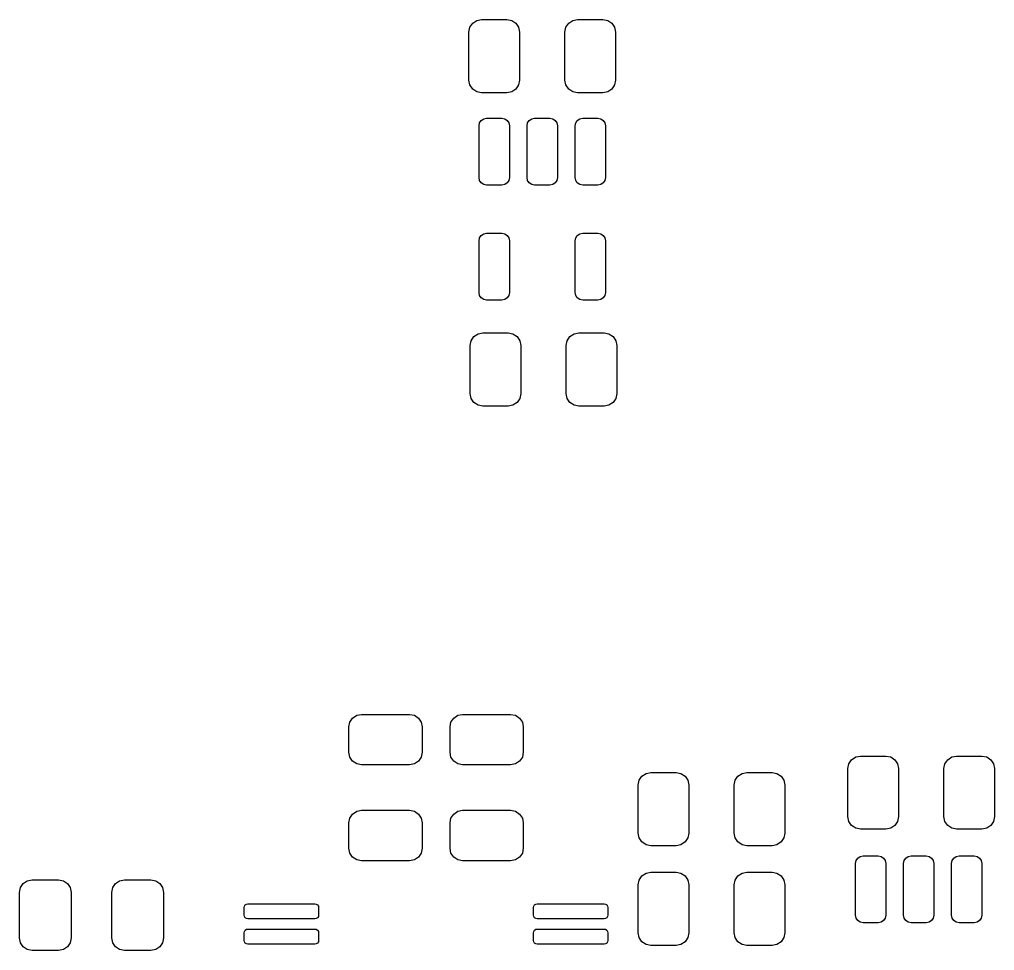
# Model space of a CAD drawing. Header units: millimetres. Extents: x 54.6 to 105.2, y -100.1 to -59.4.
# Drawn here: x 57.05 to 76.35, y -78.52 to -60.09 of the extents above; entities that cross this region are included whole.
import ezdxf

# ---------------------------------------------------------------- set-up
doc = ezdxf.new("R2010")
doc.units = ezdxf.units.MM
doc.layers.add('BLACK', color=250, linetype='CONTINUOUS')

msp = doc.modelspace()

# ---------------------------------------------------------------- linework, layer by layer
at = {"layer": 'BLACK', "linetype": 'CONTINUOUS'}
for p, q in [((65.96903, -60.249329), (66.023223, -60.168223)), ((66.023223, -60.168223), (66.104329, -60.11403)), ((66.104329, -60.11403), (66.2, -60.095)), ((66.2, -60.095), (66.7, -60.095)), ((66.7, -60.095), (66.795671, -60.11403)), ((66.795671, -60.11403), (66.876777, -60.168223)), ((66.876777, -60.168223), (66.93097, -60.249329)), ((67.86903, -60.249329), (67.923223, -60.168223)), ((67.923223, -60.168223), (68.004329, -60.11403)), ((68.004329, -60.11403), (68.1, -60.095)), ((68.1, -60.095), (68.6, -60.095)), ((68.6, -60.095), (68.695671, -60.11403)), ((68.695671, -60.11403), (68.776777, -60.168223)), ((68.776777, -60.168223), (68.83097, -60.249329)), ((65.95, -60.345), (65.96903, -60.249329)), ((65.95, -61.295), (65.95, -60.345)), ((66.93097, -60.249329), (66.95, -60.345)), ((66.95, -60.345), (66.95, -61.295)), ((67.85, -60.345), (67.86903, -60.249329)), ((67.85, -61.295), (67.85, -60.345)), ((68.83097, -60.249329), (68.85, -60.345)), ((68.85, -60.345), (68.85, -61.295)), ((65.96903, -61.390671), (65.95, -61.295)), ((66.95, -61.295), (66.93097, -61.390671)), ((67.86903, -61.390671), (67.85, -61.295)), ((68.85, -61.295), (68.83097, -61.390671)), ((66.023223, -61.471777), (65.96903, -61.390671)), ((66.104329, -61.52597), (66.023223, -61.471777)), ((66.2, -61.545), (66.104329, -61.52597)), ((66.7, -61.545), (66.2, -61.545)), ((66.795671, -61.52597), (66.7, -61.545)), ((66.876777, -61.471777), (66.795671, -61.52597)), ((66.93097, -61.390671), (66.876777, -61.471777)), ((67.923223, -61.471777), (67.86903, -61.390671)), ((68.004329, -61.52597), (67.923223, -61.471777)), ((68.1, -61.545), (68.004329, -61.52597)), ((68.6, -61.545), (68.1, -61.545)), ((68.695671, -61.52597), (68.6, -61.545)), ((68.776777, -61.471777), (68.695671, -61.52597)), ((68.83097, -61.390671), (68.776777, -61.471777)), ((66.161418, -62.142597), (66.193934, -62.093934)), ((66.193934, -62.093934), (66.242597, -62.061418)), ((66.242597, -62.061418), (66.3, -62.05)), ((66.3, -62.05), (66.6, -62.05)), ((66.6, -62.05), (66.657403, -62.061418)), ((66.657403, -62.061418), (66.706066, -62.093934)), ((66.706066, -62.093934), (66.738582, -62.142597)), ((67.111418, -62.142597), (67.143934, -62.093934)), ((67.143934, -62.093934), (67.192597, -62.061418)), ((67.192597, -62.061418), (67.25, -62.05)), ((67.25, -62.05), (67.55, -62.05)), ((67.55, -62.05), (67.607403, -62.061418)), ((67.607403, -62.061418), (67.656066, -62.093934)), ((67.656066, -62.093934), (67.688582, -62.142597)), ((68.061418, -62.142597), (68.093934, -62.093934)), ((68.093934, -62.093934), (68.142597, -62.061418)), ((68.142597, -62.061418), (68.2, -62.05)), ((68.2, -62.05), (68.5, -62.05)), ((68.5, -62.05), (68.557403, -62.061418)), ((68.557403, -62.061418), (68.606066, -62.093934)), ((68.606066, -62.093934), (68.638582, -62.142597)), ((66.15, -62.2), (66.161418, -62.142597)), ((66.15, -63.225), (66.15, -62.2)), ((66.738582, -62.142597), (66.75, -62.2)), ((66.75, -62.2), (66.75, -63.225)), ((67.1, -62.2), (67.111418, -62.142597)), ((67.1, -63.225), (67.1, -62.2)), ((67.688582, -62.142597), (67.7, -62.2)), ((67.7, -62.2), (67.7, -63.225)), ((68.05, -62.2), (68.061418, -62.142597)), ((68.05, -63.225), (68.05, -62.2)), ((68.638582, -62.142597), (68.65, -62.2)), ((68.65, -62.2), (68.65, -63.225)), ((66.161418, -63.282403), (66.15, -63.225)), ((66.193934, -63.331066), (66.161418, -63.282403)), ((66.738582, -63.282403), (66.706066, -63.331066)), ((66.75, -63.225), (66.738582, -63.282403)), ((67.111418, -63.282403), (67.1, -63.225)), ((67.143934, -63.331066), (67.111418, -63.282403)), ((67.688582, -63.282403), (67.656066, -63.331066)), ((67.7, -63.225), (67.688582, -63.282403)), ((68.061418, -63.282403), (68.05, -63.225)), ((68.093934, -63.331066), (68.061418, -63.282403)), ((68.638582, -63.282403), (68.606066, -63.331066)), ((68.65, -63.225), (68.638582, -63.282403)), ((66.242597, -63.363582), (66.193934, -63.331066)), ((66.3, -63.375), (66.242597, -63.363582)), ((66.6, -63.375), (66.3, -63.375)), ((66.657403, -63.363582), (66.6, -63.375)), ((66.706066, -63.331066), (66.657403, -63.363582)), ((67.192597, -63.363582), (67.143934, -63.331066)), ((67.25, -63.375), (67.192597, -63.363582)), ((67.55, -63.375), (67.25, -63.375)), ((67.607403, -63.363582), (67.55, -63.375)), ((67.656066, -63.331066), (67.607403, -63.363582)), ((68.142597, -63.363582), (68.093934, -63.331066)), ((68.2, -63.375), (68.142597, -63.363582)), ((68.5, -63.375), (68.2, -63.375)), ((68.557403, -63.363582), (68.5, -63.375)), ((68.606066, -63.331066), (68.557403, -63.363582)), ((66.15, -64.475), (66.161418, -64.417597)), ((66.161418, -64.417597), (66.193934, -64.368934)), ((66.193934, -64.368934), (66.242597, -64.336418)), ((66.242597, -64.336418), (66.3, -64.325)), ((66.3, -64.325), (66.6, -64.325)), ((66.6, -64.325), (66.657403, -64.336418)), ((66.657403, -64.336418), (66.706066, -64.368934)), ((66.706066, -64.368934), (66.738582, -64.417597)), ((66.738582, -64.417597), (66.75, -64.475)), ((68.05, -64.475), (68.061418, -64.417597)), ((68.061418, -64.417597), (68.093934, -64.368934)), ((68.093934, -64.368934), (68.142597, -64.336418)), ((68.142597, -64.336418), (68.2, -64.325)), ((68.2, -64.325), (68.5, -64.325)), ((68.5, -64.325), (68.557403, -64.336418)), ((68.557403, -64.336418), (68.606066, -64.368934)), ((68.606066, -64.368934), (68.638582, -64.417597)), ((68.638582, -64.417597), (68.65, -64.475)), ((66.15, -65.5), (66.15, -64.475)), ((66.75, -64.475), (66.75, -65.5)), ((68.05, -65.5), (68.05, -64.475)), ((68.65, -64.475), (68.65, -65.5)), ((66.161418, -65.557403), (66.15, -65.5)), ((66.193934, -65.606066), (66.161418, -65.557403)), ((66.738582, -65.557403), (66.706066, -65.606066)), ((66.75, -65.5), (66.738582, -65.557403)), ((68.061418, -65.557403), (68.05, -65.5)), ((68.093934, -65.606066), (68.061418, -65.557403)), ((68.638582, -65.557403), (68.606066, -65.606066)), ((68.65, -65.5), (68.638582, -65.557403)), ((66.242597, -65.638582), (66.193934, -65.606066)), ((66.3, -65.65), (66.242597, -65.638582)), ((66.6, -65.65), (66.3, -65.65)), ((66.657403, -65.638582), (66.6, -65.65)), ((66.706066, -65.606066), (66.657403, -65.638582)), ((68.142597, -65.638582), (68.093934, -65.606066)), ((68.2, -65.65), (68.142597, -65.638582)), ((68.5, -65.65), (68.2, -65.65)), ((68.557403, -65.638582), (68.5, -65.65)), ((68.606066, -65.606066), (68.557403, -65.638582)), ((65.99403, -66.454329), (66.048223, -66.373223)), ((66.048223, -66.373223), (66.129329, -66.31903)), ((66.129329, -66.31903), (66.225, -66.3)), ((66.225, -66.3), (66.725, -66.3)), ((66.725, -66.3), (66.820671, -66.31903)), ((66.820671, -66.31903), (66.901777, -66.373223)), ((66.901777, -66.373223), (66.95597, -66.454329)), ((67.89403, -66.454329), (67.948223, -66.373223)), ((67.948223, -66.373223), (68.029329, -66.31903)), ((68.029329, -66.31903), (68.125, -66.3)), ((68.125, -66.3), (68.625, -66.3)), ((68.625, -66.3), (68.720671, -66.31903)), ((68.720671, -66.31903), (68.801777, -66.373223)), ((68.801777, -66.373223), (68.85597, -66.454329)), ((65.975, -66.55), (65.99403, -66.454329)), ((65.975, -67.5), (65.975, -66.55)), ((66.95597, -66.454329), (66.975, -66.55)), ((66.975, -66.55), (66.975, -67.5)), ((67.875, -66.55), (67.89403, -66.454329)), ((67.875, -67.5), (67.875, -66.55)), ((68.85597, -66.454329), (68.875, -66.55)), ((68.875, -66.55), (68.875, -67.5)), ((65.99403, -67.595671), (65.975, -67.5)), ((66.975, -67.5), (66.95597, -67.595671)), ((67.89403, -67.595671), (67.875, -67.5)), ((68.875, -67.5), (68.85597, -67.595671)), ((66.048223, -67.676777), (65.99403, -67.595671)), ((66.129329, -67.73097), (66.048223, -67.676777)), ((66.901777, -67.676777), (66.820671, -67.73097)), ((66.95597, -67.595671), (66.901777, -67.676777)), ((67.948223, -67.676777), (67.89403, -67.595671)), ((68.029329, -67.73097), (67.948223, -67.676777)), ((68.801777, -67.676777), (68.720671, -67.73097)), ((68.85597, -67.595671), (68.801777, -67.676777)), ((66.225, -67.75), (66.129329, -67.73097)), ((66.725, -67.75), (66.225, -67.75)), ((66.820671, -67.73097), (66.725, -67.75)), ((68.125, -67.75), (68.029329, -67.73097)), ((68.625, -67.75), (68.125, -67.75)), ((68.720671, -67.73097), (68.625, -67.75)), ((63.648223, -73.923223), (63.729329, -73.86903)), ((63.729329, -73.86903), (63.825, -73.85)), ((63.825, -73.85), (64.775, -73.85)), ((64.775, -73.85), (64.870671, -73.86903)), ((64.870671, -73.86903), (64.951777, -73.923223)), ((65.648223, -73.923223), (65.729329, -73.86903)), ((65.729329, -73.86903), (65.825, -73.85)), ((65.825, -73.85), (66.775, -73.85)), ((66.775, -73.85), (66.870671, -73.86903)), ((66.870671, -73.86903), (66.951777, -73.923223)), ((63.575, -74.1), (63.59403, -74.004329)), ((63.59403, -74.004329), (63.648223, -73.923223)), ((64.951777, -73.923223), (65.00597, -74.004329)), ((65.00597, -74.004329), (65.025, -74.1)), ((65.575, -74.1), (65.59403, -74.004329)), ((65.59403, -74.004329), (65.648223, -73.923223)), ((66.951777, -73.923223), (67.00597, -74.004329)), ((67.00597, -74.004329), (67.025, -74.1)), ((63.575, -74.6), (63.575, -74.1)), ((65.025, -74.1), (65.025, -74.6)), ((65.575, -74.6), (65.575, -74.1)), ((67.025, -74.1), (67.025, -74.6)), ((63.59403, -74.695671), (63.575, -74.6)), ((65.025, -74.6), (65.00597, -74.695671)), ((65.59403, -74.695671), (65.575, -74.6)), ((67.025, -74.6), (67.00597, -74.695671)), ((63.648223, -74.776777), (63.59403, -74.695671)), ((63.729329, -74.83097), (63.648223, -74.776777)), ((63.825, -74.85), (63.729329, -74.83097)), ((64.775, -74.85), (63.825, -74.85)), ((64.870671, -74.83097), (64.775, -74.85)), ((64.951777, -74.776777), (64.870671, -74.83097)), ((65.00597, -74.695671), (64.951777, -74.776777)), ((65.648223, -74.776777), (65.59403, -74.695671)), ((65.729329, -74.83097), (65.648223, -74.776777)), ((65.825, -74.85), (65.729329, -74.83097)), ((66.775, -74.85), (65.825, -74.85)), ((66.870671, -74.83097), (66.775, -74.85)), ((66.951777, -74.776777), (66.870671, -74.83097)), ((67.00597, -74.695671), (66.951777, -74.776777)), ((73.45, -74.925), (73.46903, -74.829329)), ((73.46903, -74.829329), (73.523223, -74.748223)), ((73.523223, -74.748223), (73.604329, -74.69403)), ((73.604329, -74.69403), (73.7, -74.675)), ((73.7, -74.675), (74.2, -74.675)), ((74.2, -74.675), (74.295671, -74.69403)), ((74.295671, -74.69403), (74.376777, -74.748223)), ((74.376777, -74.748223), (74.43097, -74.829329)), ((74.43097, -74.829329), (74.45, -74.925)), ((75.35, -74.925), (75.36903, -74.829329)), ((75.36903, -74.829329), (75.423223, -74.748223)), ((75.423223, -74.748223), (75.504329, -74.69403)), ((75.504329, -74.69403), (75.6, -74.675)), ((75.6, -74.675), (76.1, -74.675)), ((76.1, -74.675), (76.195671, -74.69403)), ((76.195671, -74.69403), (76.276777, -74.748223)), ((76.276777, -74.748223), (76.33097, -74.829329)), ((76.33097, -74.829329), (76.35, -74.925)), ((69.373223, -75.073223), (69.454329, -75.01903)), ((69.454329, -75.01903), (69.55, -75)), ((69.55, -75), (70.05, -75)), ((70.05, -75), (70.145671, -75.01903)), ((70.145671, -75.01903), (70.226777, -75.073223)), ((71.273223, -75.073223), (71.354329, -75.01903)), ((71.354329, -75.01903), (71.45, -75)), ((71.45, -75), (71.95, -75)), ((71.95, -75), (72.045671, -75.01903)), ((72.045671, -75.01903), (72.126777, -75.073223)), ((73.45, -75.875), (73.45, -74.925)), ((74.45, -74.925), (74.45, -75.875)), ((75.35, -75.875), (75.35, -74.925)), ((76.35, -74.925), (76.35, -75.875)), ((69.3, -75.25), (69.31903, -75.154329)), ((69.3, -76.2), (69.3, -75.25)), ((69.31903, -75.154329), (69.373223, -75.073223)), ((70.226777, -75.073223), (70.28097, -75.154329)), ((70.28097, -75.154329), (70.3, -75.25)), ((70.3, -75.25), (70.3, -76.2)), ((71.2, -75.25), (71.21903, -75.154329)), ((71.2, -76.2), (71.2, -75.25)), ((71.21903, -75.154329), (71.273223, -75.073223)), ((72.126777, -75.073223), (72.18097, -75.154329)), ((72.18097, -75.154329), (72.2, -75.25)), ((72.2, -75.25), (72.2, -76.2)), ((63.59403, -75.904329), (63.648223, -75.823223)), ((63.648223, -75.823223), (63.729329, -75.76903)), ((63.729329, -75.76903), (63.825, -75.75)), ((63.825, -75.75), (64.775, -75.75)), ((64.775, -75.75), (64.870671, -75.76903)), ((64.870671, -75.76903), (64.951777, -75.823223)), ((64.951777, -75.823223), (65.00597, -75.904329)), ((65.59403, -75.904329), (65.648223, -75.823223)), ((65.648223, -75.823223), (65.729329, -75.76903)), ((65.729329, -75.76903), (65.825, -75.75)), ((65.825, -75.75), (66.775, -75.75)), ((66.775, -75.75), (66.870671, -75.76903)), ((66.870671, -75.76903), (66.951777, -75.823223)), ((66.951777, -75.823223), (67.00597, -75.904329)), ((63.575, -76), (63.59403, -75.904329)), ((63.575, -76.5), (63.575, -76)), ((65.00597, -75.904329), (65.025, -76)), ((65.025, -76), (65.025, -76.5)), ((65.575, -76), (65.59403, -75.904329)), ((65.575, -76.5), (65.575, -76)), ((67.00597, -75.904329), (67.025, -76)), ((67.025, -76), (67.025, -76.5)), ((73.46903, -75.970671), (73.45, -75.875)), ((73.523223, -76.051777), (73.46903, -75.970671)), ((74.43097, -75.970671), (74.376777, -76.051777)), ((74.45, -75.875), (74.43097, -75.970671)), ((75.36903, -75.970671), (75.35, -75.875)), ((75.423223, -76.051777), (75.36903, -75.970671)), ((76.33097, -75.970671), (76.276777, -76.051777)), ((76.35, -75.875), (76.33097, -75.970671)), ((69.31903, -76.295671), (69.3, -76.2)), ((70.3, -76.2), (70.28097, -76.295671)), ((71.21903, -76.295671), (71.2, -76.2)), ((72.2, -76.2), (72.18097, -76.295671)), ((73.604329, -76.10597), (73.523223, -76.051777)), ((73.7, -76.125), (73.604329, -76.10597)), ((74.2, -76.125), (73.7, -76.125)), ((74.295671, -76.10597), (74.2, -76.125)), ((74.376777, -76.051777), (74.295671, -76.10597)), ((75.504329, -76.10597), (75.423223, -76.051777)), ((75.6, -76.125), (75.504329, -76.10597)), ((76.1, -76.125), (75.6, -76.125)), ((76.195671, -76.10597), (76.1, -76.125)), ((76.276777, -76.051777), (76.195671, -76.10597)), ((69.373223, -76.376777), (69.31903, -76.295671)), ((69.454329, -76.43097), (69.373223, -76.376777)), ((70.226777, -76.376777), (70.145671, -76.43097)), ((70.28097, -76.295671), (70.226777, -76.376777)), ((71.273223, -76.376777), (71.21903, -76.295671)), ((71.354329, -76.43097), (71.273223, -76.376777)), ((72.126777, -76.376777), (72.045671, -76.43097)), ((72.18097, -76.295671), (72.126777, -76.376777)), ((63.59403, -76.595671), (63.575, -76.5)), ((63.648223, -76.676777), (63.59403, -76.595671)), ((65.00597, -76.595671), (64.951777, -76.676777)), ((65.025, -76.5), (65.00597, -76.595671)), ((65.59403, -76.595671), (65.575, -76.5)), ((65.648223, -76.676777), (65.59403, -76.595671)), ((67.00597, -76.595671), (66.951777, -76.676777)), ((67.025, -76.5), (67.00597, -76.595671)), ((69.55, -76.45), (69.454329, -76.43097)), ((70.05, -76.45), (69.55, -76.45)), ((70.145671, -76.43097), (70.05, -76.45)), ((71.45, -76.45), (71.354329, -76.43097)), ((71.95, -76.45), (71.45, -76.45)), ((72.045671, -76.43097), (71.95, -76.45)), ((63.729329, -76.73097), (63.648223, -76.676777)), ((63.825, -76.75), (63.729329, -76.73097)), ((64.775, -76.75), (63.825, -76.75)), ((64.870671, -76.73097), (64.775, -76.75)), ((64.951777, -76.676777), (64.870671, -76.73097)), ((65.729329, -76.73097), (65.648223, -76.676777)), ((65.825, -76.75), (65.729329, -76.73097)), ((66.775, -76.75), (65.825, -76.75)), ((66.870671, -76.73097), (66.775, -76.75)), ((66.951777, -76.676777), (66.870671, -76.73097)), ((73.6, -76.8), (73.611418, -76.742597)), ((73.611418, -76.742597), (73.643934, -76.693934)), ((73.643934, -76.693934), (73.692597, -76.661418)), ((73.692597, -76.661418), (73.75, -76.65)), ((73.75, -76.65), (74.05, -76.65)), ((74.05, -76.65), (74.107403, -76.661418)), ((74.107403, -76.661418), (74.156066, -76.693934)), ((74.156066, -76.693934), (74.188582, -76.742597)), ((74.188582, -76.742597), (74.2, -76.8)), ((74.55, -76.8), (74.561418, -76.742597)), ((74.561418, -76.742597), (74.593934, -76.693934)), ((74.593934, -76.693934), (74.642597, -76.661418)), ((74.642597, -76.661418), (74.7, -76.65)), ((74.7, -76.65), (75, -76.65)), ((75, -76.65), (75.057403, -76.661418)), ((75.057403, -76.661418), (75.106066, -76.693934)), ((75.106066, -76.693934), (75.138582, -76.742597)), ((75.138582, -76.742597), (75.15, -76.8)), ((75.5, -76.8), (75.511418, -76.742597)), ((75.511418, -76.742597), (75.543934, -76.693934)), ((75.543934, -76.693934), (75.592597, -76.661418)), ((75.592597, -76.661418), (75.65, -76.65)), ((75.65, -76.65), (75.95, -76.65)), ((75.95, -76.65), (76.007403, -76.661418)), ((76.007403, -76.661418), (76.056066, -76.693934)), ((76.056066, -76.693934), (76.088582, -76.742597)), ((76.088582, -76.742597), (76.1, -76.8)), ((69.454329, -76.99403), (69.55, -76.975)), ((69.55, -76.975), (70.05, -76.975)), ((70.05, -76.975), (70.145671, -76.99403)), ((71.354329, -76.99403), (71.45, -76.975)), ((71.45, -76.975), (71.95, -76.975)), ((71.95, -76.975), (72.045671, -76.99403)), ((73.6, -77.825), (73.6, -76.8)), ((74.2, -76.8), (74.2, -77.825)), ((74.55, -77.825), (74.55, -76.8)), ((75.15, -76.8), (75.15, -77.825)), ((75.5, -77.825), (75.5, -76.8)), ((76.1, -76.8), (76.1, -77.825)), ((57.128223, -77.198223), (57.209329, -77.14403)), ((57.209329, -77.14403), (57.305, -77.125)), ((57.305, -77.125), (57.83, -77.125)), ((57.83, -77.125), (57.925671, -77.14403)), ((57.925671, -77.14403), (58.006777, -77.198223)), ((58.953223, -77.198223), (59.034329, -77.14403)), ((59.034329, -77.14403), (59.13, -77.125)), ((59.13, -77.125), (59.655, -77.125)), ((59.655, -77.125), (59.750671, -77.14403)), ((59.750671, -77.14403), (59.831777, -77.198223)), ((69.3, -77.225), (69.31903, -77.129329)), ((69.31903, -77.129329), (69.373223, -77.048223)), ((69.373223, -77.048223), (69.454329, -76.99403)), ((70.145671, -76.99403), (70.226777, -77.048223)), ((70.226777, -77.048223), (70.28097, -77.129329)), ((70.28097, -77.129329), (70.3, -77.225)), ((71.2, -77.225), (71.21903, -77.129329)), ((71.21903, -77.129329), (71.273223, -77.048223)), ((71.273223, -77.048223), (71.354329, -76.99403)), ((72.045671, -76.99403), (72.126777, -77.048223)), ((72.126777, -77.048223), (72.18097, -77.129329)), ((72.18097, -77.129329), (72.2, -77.225)), ((57.055, -77.375), (57.07403, -77.279329)), ((57.07403, -77.279329), (57.128223, -77.198223)), ((58.006777, -77.198223), (58.06097, -77.279329)), ((58.06097, -77.279329), (58.08, -77.375)), ((58.88, -77.375), (58.89903, -77.279329)), ((58.89903, -77.279329), (58.953223, -77.198223)), ((59.831777, -77.198223), (59.88597, -77.279329)), ((59.88597, -77.279329), (59.905, -77.375)), ((69.3, -78.175), (69.3, -77.225)), ((70.3, -77.225), (70.3, -78.175)), ((71.2, -78.175), (71.2, -77.225)), ((72.2, -77.225), (72.2, -78.175)), ((57.055, -78.275), (57.055, -77.375)), ((58.08, -77.375), (58.08, -78.275)), ((58.88, -78.275), (58.88, -77.375)), ((59.905, -77.375), (59.905, -78.275)), ((61.5, -77.675), (61.505709, -77.646299)), ((61.5, -77.825), (61.5, -77.675)), ((61.505709, -77.646299), (61.521967, -77.621967)), ((61.521967, -77.621967), (61.546299, -77.605709)), ((61.546299, -77.605709), (61.575, -77.6)), ((61.575, -77.6), (62.9, -77.6)), ((62.9, -77.6), (62.928701, -77.605709)), ((62.928701, -77.605709), (62.953033, -77.621967)), ((62.953033, -77.621967), (62.969291, -77.646299)), ((62.969291, -77.646299), (62.975, -77.675)), ((62.975, -77.675), (62.975, -77.825)), ((67.225, -77.675), (67.230709, -77.646299)), ((67.225, -77.825), (67.225, -77.675)), ((67.230709, -77.646299), (67.246967, -77.621967)), ((67.246967, -77.621967), (67.271299, -77.605709)), ((67.271299, -77.605709), (67.3, -77.6)), ((67.3, -77.6), (68.625, -77.6)), ((68.625, -77.6), (68.653701, -77.605709)), ((68.653701, -77.605709), (68.678033, -77.621967)), ((68.678033, -77.621967), (68.694291, -77.646299)), ((68.694291, -77.646299), (68.7, -77.675)), ((68.7, -77.675), (68.7, -77.825)), ((61.505709, -77.853701), (61.5, -77.825)), ((61.521967, -77.878033), (61.505709, -77.853701)), ((61.546299, -77.894291), (61.521967, -77.878033)), ((61.575, -77.9), (61.546299, -77.894291)), ((62.9, -77.9), (61.575, -77.9)), ((62.928701, -77.894291), (62.9, -77.9)), ((62.953033, -77.878033), (62.928701, -77.894291)), ((62.969291, -77.853701), (62.953033, -77.878033)), ((62.975, -77.825), (62.969291, -77.853701)), ((67.230709, -77.853701), (67.225, -77.825)), ((67.246967, -77.878033), (67.230709, -77.853701)), ((67.271299, -77.894291), (67.246967, -77.878033)), ((67.3, -77.9), (67.271299, -77.894291)), ((68.625, -77.9), (67.3, -77.9)), ((68.653701, -77.894291), (68.625, -77.9)), ((68.678033, -77.878033), (68.653701, -77.894291)), ((68.694291, -77.853701), (68.678033, -77.878033)), ((68.7, -77.825), (68.694291, -77.853701)), ((73.611418, -77.882403), (73.6, -77.825)), ((73.643934, -77.931066), (73.611418, -77.882403)), ((73.692597, -77.963582), (73.643934, -77.931066)), ((74.156066, -77.931066), (74.107403, -77.963582)), ((74.188582, -77.882403), (74.156066, -77.931066)), ((74.2, -77.825), (74.188582, -77.882403)), ((74.561418, -77.882403), (74.55, -77.825)), ((74.593934, -77.931066), (74.561418, -77.882403)), ((74.642597, -77.963582), (74.593934, -77.931066)), ((75.106066, -77.931066), (75.057403, -77.963582)), ((75.138582, -77.882403), (75.106066, -77.931066)), ((75.15, -77.825), (75.138582, -77.882403)), ((75.511418, -77.882403), (75.5, -77.825)), ((75.543934, -77.931066), (75.511418, -77.882403)), ((75.592597, -77.963582), (75.543934, -77.931066)), ((76.056066, -77.931066), (76.007403, -77.963582)), ((76.088582, -77.882403), (76.056066, -77.931066)), ((76.1, -77.825), (76.088582, -77.882403)), ((61.505709, -78.146299), (61.521967, -78.121967)), ((61.521967, -78.121967), (61.546299, -78.105709)), ((61.546299, -78.105709), (61.575, -78.1)), ((61.575, -78.1), (62.9, -78.1)), ((62.9, -78.1), (62.928701, -78.105709)), ((62.928701, -78.105709), (62.953033, -78.121967)), ((62.953033, -78.121967), (62.969291, -78.146299)), ((67.230709, -78.146299), (67.246967, -78.121967)), ((67.246967, -78.121967), (67.271299, -78.105709)), ((67.271299, -78.105709), (67.3, -78.1)), ((67.3, -78.1), (68.625, -78.1)), ((68.625, -78.1), (68.653701, -78.105709)), ((68.653701, -78.105709), (68.678033, -78.121967)), ((68.678033, -78.121967), (68.694291, -78.146299)), ((73.75, -77.975), (73.692597, -77.963582)), ((74.05, -77.975), (73.75, -77.975)), ((74.107403, -77.963582), (74.05, -77.975)), ((74.7, -77.975), (74.642597, -77.963582)), ((75, -77.975), (74.7, -77.975)), ((75.057403, -77.963582), (75, -77.975)), ((75.65, -77.975), (75.592597, -77.963582)), ((75.95, -77.975), (75.65, -77.975)), ((76.007403, -77.963582), (75.95, -77.975)), ((57.07403, -78.370671), (57.055, -78.275)), ((58.08, -78.275), (58.06097, -78.370671)), ((58.89903, -78.370671), (58.88, -78.275)), ((59.905, -78.275), (59.88597, -78.370671)), ((61.5, -78.175), (61.505709, -78.146299)), ((61.5, -78.325), (61.5, -78.175)), ((61.505709, -78.353701), (61.5, -78.325)), ((62.969291, -78.146299), (62.975, -78.175)), ((62.975, -78.325), (62.969291, -78.353701)), ((62.975, -78.175), (62.975, -78.325)), ((67.225, -78.175), (67.230709, -78.146299)), ((67.225, -78.325), (67.225, -78.175)), ((67.230709, -78.353701), (67.225, -78.325)), ((68.694291, -78.146299), (68.7, -78.175)), ((68.7, -78.325), (68.694291, -78.353701)), ((68.7, -78.175), (68.7, -78.325)), ((69.31903, -78.270671), (69.3, -78.175)), ((69.373223, -78.351777), (69.31903, -78.270671)), ((70.28097, -78.270671), (70.226777, -78.351777)), ((70.3, -78.175), (70.28097, -78.270671)), ((71.21903, -78.270671), (71.2, -78.175)), ((71.273223, -78.351777), (71.21903, -78.270671)), ((72.18097, -78.270671), (72.126777, -78.351777)), ((72.2, -78.175), (72.18097, -78.270671)), ((57.128223, -78.451777), (57.07403, -78.370671)), ((57.209329, -78.50597), (57.128223, -78.451777)), ((57.305, -78.525), (57.209329, -78.50597)), ((57.83, -78.525), (57.305, -78.525)), ((57.925671, -78.50597), (57.83, -78.525)), ((58.006777, -78.451777), (57.925671, -78.50597)), ((58.06097, -78.370671), (58.006777, -78.451777)), ((58.953223, -78.451777), (58.89903, -78.370671)), ((59.034329, -78.50597), (58.953223, -78.451777)), ((59.13, -78.525), (59.034329, -78.50597)), ((59.655, -78.525), (59.13, -78.525)), ((59.750671, -78.50597), (59.655, -78.525)), ((59.831777, -78.451777), (59.750671, -78.50597)), ((59.88597, -78.370671), (59.831777, -78.451777)), ((61.521967, -78.378033), (61.505709, -78.353701)), ((61.546299, -78.394291), (61.521967, -78.378033)), ((61.575, -78.4), (61.546299, -78.394291)), ((62.9, -78.4), (61.575, -78.4)), ((62.928701, -78.394291), (62.9, -78.4)), ((62.953033, -78.378033), (62.928701, -78.394291)), ((62.969291, -78.353701), (62.953033, -78.378033)), ((67.246967, -78.378033), (67.230709, -78.353701)), ((67.271299, -78.394291), (67.246967, -78.378033)), ((67.3, -78.4), (67.271299, -78.394291)), ((68.625, -78.4), (67.3, -78.4)), ((68.653701, -78.394291), (68.625, -78.4)), ((68.678033, -78.378033), (68.653701, -78.394291)), ((68.694291, -78.353701), (68.678033, -78.378033)), ((69.454329, -78.40597), (69.373223, -78.351777)), ((69.55, -78.425), (69.454329, -78.40597)), ((70.05, -78.425), (69.55, -78.425)), ((70.145671, -78.40597), (70.05, -78.425)), ((70.226777, -78.351777), (70.145671, -78.40597)), ((71.354329, -78.40597), (71.273223, -78.351777)), ((71.45, -78.425), (71.354329, -78.40597)), ((71.95, -78.425), (71.45, -78.425)), ((72.045671, -78.40597), (71.95, -78.425)), ((72.126777, -78.351777), (72.045671, -78.40597))]:
    msp.add_line(p, q, dxfattribs=at)

doc.saveas('drawing.dxf')
